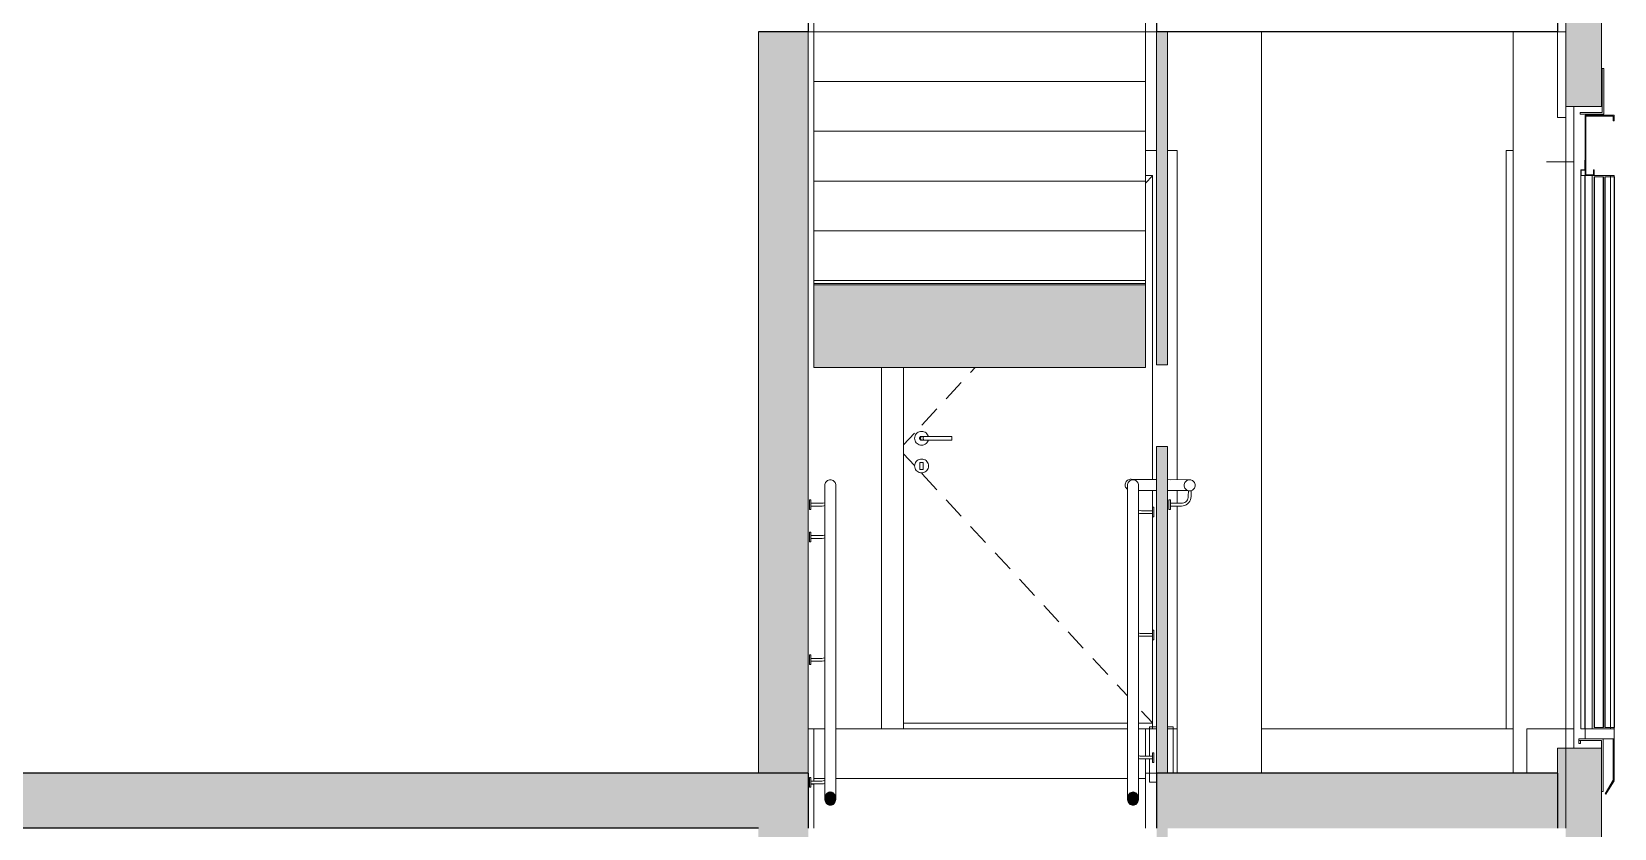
# Model space of a CAD drawing. Header units: metres. Extents: x -35.8 to 4.8, y -7.2 to 21.5.
# Drawn here: x -11.58 to -5.86, y 8.43 to 11.31 of the extents above; entities that cross this region are included whole.
import ezdxf

# ---------------------------------------------------------------- set-up
doc = ezdxf.new("R2010")
doc.units = ezdxf.units.M
doc.header["$MEASUREMENT"] = 0
doc.linetypes.add('STRICHLINIE', pattern=[0.75, 0.5, -0.25])
for name, color, linetype in [('A_Schnitt A Lift RB_1_120 Wand Innen tragend', 7, 'Continuous'), ('A_Schnitt A Lift RB_1_210 Decke', 7, 'Continuous'), ('A_Schnitt A Lift RB_1_270 Deckendurchbruchsymbol', 7, 'Continuous'), ('A_Schnitt A Lift RB_1_410 Treppe', 7, 'Continuous'), ('A_Schnitt A Lift RB_1_430 Aufzug', 7, 'Continuous'), ('A_Schnitt A Lift RB_1_450 Absturzsicherung', 7, 'Continuous')]:
    doc.layers.add(name, color=color, linetype=linetype)

msp = doc.modelspace()

# ---------------------------------------------------------------- hatches: boundary and pattern name
at = {"layer": 'A_Schnitt A Lift RB_1_120 Wand Innen tragend', "linetype": 'Continuous', "lineweight": 0, "true_color": 0x000000}
for points in [[(-8.775, 11.31), (-8.955, 11.31), (-8.955, 8.63), (-8.775, 8.63)], [(-8.775, 8.43), (-8.955, 8.43), (-8.955, 5.75), (-8.775, 5.75)]]:
    msp.add_hatch(color=18, dxfattribs=at).paths.add_polyline_path(points)
at = {"layer": 'A_Schnitt A Lift RB_1_210 Decke', "linetype": 'Continuous', "lineweight": 0, "true_color": 0x000000}
for points in [[(-11.7, 8.43), (-8.775, 8.43), (-8.775, 8.63), (-11.7, 8.63)], [(-7.515, 8.43), (-6.065, 8.43), (-6.065, 8.63), (-7.515, 8.63)]]:
    msp.add_hatch(color=18, dxfattribs=at).paths.add_polyline_path(points)
at = {"layer": 'A_Schnitt A Lift RB_1_410 Treppe', "linetype": 'Continuous', "lineweight": 0, "true_color": 0x000000}
for points in [[(-8.755, 10.0961), (-7.555, 10.0961), (-7.555, 10.395), (-8.755, 10.395)], [(-8.7152, 8.5374), (-8.7151, 8.5358), (-8.7149, 8.5332), (-8.7145, 8.5316), (-8.714, 8.5292), (-8.7134, 8.5277), (-8.7125, 8.5254), (-8.7117, 8.524), (-8.7105, 8.522), (-8.7096, 8.5208), (-8.7081, 8.519), (-8.7069, 8.518), (-8.7052, 8.5166), (-8.704, 8.5159), (-8.702, 8.5148), (-8.7007, 8.5144), (-8.6987, 8.5137), (-8.6973, 8.5136), (-8.6952, 8.5134), (-8.6938, 8.5135), (-8.6917, 8.5137), (-8.6904, 8.5141), (-8.6884, 8.5148), (-8.6871, 8.5155), (-8.6852, 8.5166), (-8.6841, 8.5175), (-8.6824, 8.519), (-8.6814, 8.5201), (-8.6799, 8.5219), (-8.6791, 8.5233), (-8.6779, 8.5254), (-8.6773, 8.5269), (-8.6764, 8.5292), (-8.6761, 8.5308), (-8.6755, 8.5332), (-8.6754, 8.5349), (-8.6752, 8.5374), (-8.6753, 8.539), (-8.6755, 8.5416), (-8.6759, 8.5431), (-8.6764, 8.5456), (-8.677, 8.5471), (-8.6779, 8.5494), (-8.6787, 8.5508), (-8.6799, 8.5528), (-8.6808, 8.554), (-8.6823, 8.5558), (-8.6835, 8.5567), (-8.6852, 8.5582), (-8.6864, 8.5589), (-8.6884, 8.56), (-8.6897, 8.5604), (-8.6917, 8.5611), (-8.6931, 8.5612), (-8.6952, 8.5614), (-8.6966, 8.5613), (-8.6987, 8.5611), (-8.7, 8.5606), (-8.702, 8.56), (-8.7033, 8.5593), (-8.7052, 8.5582), (-8.7063, 8.5573), (-8.7081, 8.5558), (-8.709, 8.5547), (-8.7105, 8.5529), (-8.7113, 8.5515), (-8.7125, 8.5494), (-8.7131, 8.5479), (-8.714, 8.5456), (-8.7144, 8.544), (-8.7149, 8.5416), (-8.715, 8.5399)], [(-7.6197, 8.5416), (-7.62, 8.5374), (-7.6197, 8.5332), (-7.6188, 8.5292), (-7.6173, 8.5254), (-7.6153, 8.5219), (-7.6129, 8.519), (-7.61, 8.5166), (-7.6068, 8.5148), (-7.6035, 8.5137), (-7.6, 8.5134), (-7.5965, 8.5137), (-7.5932, 8.5148), (-7.59, 8.5166), (-7.5871, 8.519), (-7.5847, 8.5219), (-7.5827, 8.5254), (-7.5812, 8.5292), (-7.5803, 8.5332), (-7.58, 8.5374), (-7.5803, 8.5416), (-7.5812, 8.5456), (-7.5827, 8.5494), (-7.5847, 8.5528), (-7.5871, 8.5558), (-7.59, 8.5582), (-7.5932, 8.56), (-7.5965, 8.5611), (-7.6, 8.5614), (-7.6035, 8.5611), (-7.6068, 8.56), (-7.61, 8.5582), (-7.6129, 8.5558), (-7.6153, 8.5528), (-7.6173, 8.5494), (-7.6188, 8.5456)]]:
    msp.add_hatch(color=18, dxfattribs=at).paths.add_polyline_path(points)
at = {"layer": 'A_Schnitt A Lift RB_1_430 Aufzug', "linetype": 'Continuous', "lineweight": 0, "true_color": 0x000000}
for points in [[(-5.905, 11.6), (-6.035, 11.6), (-6.035, 11.04), (-5.905, 11.04)], [(-6.035, 8.72), (-6.065, 8.72), (-6.065, 8.43), (-6.035, 8.43)], [(-5.905, 8.72), (-6.035, 8.72), (-6.035, 8.16), (-5.905, 8.16)]]:
    msp.add_hatch(color=18, dxfattribs=at).paths.add_polyline_path(points)
at = {"layer": 'A_Schnitt A Lift RB_1_450 Absturzsicherung', "linetype": 'Continuous', "lineweight": 0, "true_color": 0x000000}
for points in [[(-7.515, 10.1053), (-7.475, 10.1053), (-7.475, 11.31), (-7.515, 11.31)], [(-7.515, 9.81), (-7.515, 8.63), (-7.475, 8.63), (-7.475, 9.81)], [(-7.515, 7.2266), (-7.475, 7.2266), (-7.475, 8.43), (-7.515, 8.43)]]:
    msp.add_hatch(color=18, dxfattribs=at).paths.add_polyline_path(points)

# ---------------------------------------------------------------- linework, layer by layer
at = {"layer": 'A_Schnitt A Lift RB_1_120 Wand Innen tragend', "color": 7, "linetype": 'Continuous', "lineweight": 18, "ltscale": 1000}
for p, q in [((-8.955, 11.31), (-8.955, 8.63)), ((-8.775, 11.31), (-8.775, 8.63)), ((-7.135, 8.63), (-7.135, 11.31)), ((-6.225, 8.63), (-6.225, 11.31))]:
    msp.add_line(p, q, dxfattribs=at)
at = {"layer": 'A_Schnitt A Lift RB_1_120 Wand Innen tragend', "color": 7, "linetype": 'Continuous', "lineweight": 13, "ltscale": 1000}
for p, q in [((-7.515, 10.88), (-7.555, 10.88)), ((-7.44, 10.88), (-7.475, 10.88)), ((-7.44, 9.6903), (-7.44, 10.88)), ((-6.25, 10.88), (-6.25, 8.79)), ((-6.25, 10.88), (-6.225, 10.88)), ((-7.555, 10.79), (-7.53, 10.79)), ((-7.53, 10.7888), (-7.555, 10.7618)), ((-7.53, 10.79), (-7.53, 9.6911)), ((-8.51, 10.0961), (-8.51, 8.79)), ((-8.43, 8.81), (-8.43, 10.0961)), ((-8.171, 10.0961), (-8.1874, 10.0784)), ((-8.2214, 10.0417), (-8.2757, 9.983)), ((-8.3097, 9.9463), (-8.364, 9.8875)), ((-8.3907, 9.8587), (-8.43, 9.8162)), ((-8.3885, 9.8486), (-8.3896, 9.8443)), ((-8.3867, 9.8525), (-8.3885, 9.8486)), ((-8.3842, 9.8561), (-8.3867, 9.8525)), ((-8.3811, 9.8592), (-8.3842, 9.8561)), ((-8.3775, 9.8617), (-8.3811, 9.8592)), ((-8.3736, 9.8635), (-8.3775, 9.8617)), ((-8.3693, 9.8646), (-8.3736, 9.8635)), ((-8.365, 9.865), (-8.3693, 9.8646)), ((-8.365, 9.847), (-8.3662, 9.8469)), ((-8.3607, 9.8646), (-8.365, 9.865)), ((-8.365, 9.847), (-8.3625, 9.847)), ((-8.3625, 9.847), (-8.3555, 9.847)), ((-8.3564, 9.8635), (-8.3607, 9.8646)), ((-8.3525, 9.8617), (-8.3564, 9.8635)), ((-8.3555, 9.847), (-8.346, 9.847)), ((-8.3489, 9.8592), (-8.3525, 9.8617)), ((-8.3458, 9.8561), (-8.3489, 9.8592)), ((-8.346, 9.847), (-8.255, 9.847)), ((-8.3433, 9.8525), (-8.3458, 9.8561)), ((-8.3415, 9.8486), (-8.3433, 9.8525)), ((-8.3411, 9.847), (-8.3415, 9.8486)), ((-8.255, 9.847), (-8.255, 9.8469)), ((-8.3896, 9.8443), (-8.39, 9.84)), ((-8.39, 9.84), (-8.3896, 9.8357)), ((-8.3896, 9.8357), (-8.3885, 9.8314)), ((-8.3885, 9.8314), (-8.3867, 9.8275)), ((-8.3867, 9.8275), (-8.3842, 9.8239)), ((-8.3842, 9.8239), (-8.3811, 9.8208)), ((-8.3811, 9.8208), (-8.3775, 9.8183)), ((-8.3775, 9.8183), (-8.3736, 9.8165)), ((-8.3736, 9.8165), (-8.3693, 9.8154)), ((-8.3719, 9.8412), (-8.372, 9.84)), ((-8.372, 9.84), (-8.3719, 9.8388)), ((-8.3716, 9.8424), (-8.3719, 9.8412)), ((-8.3719, 9.8388), (-8.3716, 9.8376)), ((-8.3711, 9.8435), (-8.3716, 9.8424)), ((-8.3716, 9.8376), (-8.3711, 9.8365)), ((-8.3704, 9.8445), (-8.3711, 9.8435)), ((-8.3711, 9.8365), (-8.3704, 9.8355)), ((-8.3695, 9.8454), (-8.3704, 9.8445)), ((-8.3704, 9.8355), (-8.3695, 9.8346)), ((-8.3685, 9.8461), (-8.3695, 9.8454)), ((-8.3695, 9.8346), (-8.3685, 9.8339)), ((-8.3693, 9.8154), (-8.365, 9.815)), ((-8.3686, 9.8412), (-8.3687, 9.84)), ((-8.3687, 9.84), (-8.3686, 9.8388)), ((-8.3684, 9.8424), (-8.3686, 9.8412)), ((-8.3686, 9.8388), (-8.3684, 9.8376)), ((-8.3674, 9.8466), (-8.3685, 9.8461)), ((-8.3685, 9.8339), (-8.3674, 9.8334)), ((-8.3679, 9.8435), (-8.3684, 9.8424)), ((-8.3684, 9.8376), (-8.3679, 9.8365)), ((-8.3673, 9.8445), (-8.3679, 9.8435)), ((-8.3679, 9.8365), (-8.3673, 9.8355)), ((-8.3662, 9.8469), (-8.3674, 9.8466)), ((-8.3674, 9.8334), (-8.3662, 9.8331)), ((-8.3665, 9.8454), (-8.3673, 9.8445)), ((-8.3673, 9.8355), (-8.3665, 9.8346)), ((-8.3656, 9.8461), (-8.3665, 9.8454)), ((-8.3665, 9.8346), (-8.3656, 9.8339)), ((-8.3662, 9.8331), (-8.365, 9.833)), ((-8.365, 9.833), (-8.3625, 9.833)), ((-8.365, 9.815), (-8.3607, 9.8154)), ((-8.3625, 9.833), (-8.3555, 9.833)), ((-8.3607, 9.8154), (-8.3564, 9.8165)), ((-8.3589, 9.8424), (-8.3591, 9.8412)), ((-8.3591, 9.8412), (-8.3591, 9.84)), ((-8.3591, 9.84), (-8.3591, 9.8388)), ((-8.3591, 9.8388), (-8.3589, 9.8376)), ((-8.3586, 9.8435), (-8.3589, 9.8424)), ((-8.3589, 9.8376), (-8.3586, 9.8365)), ((-8.3583, 9.8445), (-8.3586, 9.8435)), ((-8.3586, 9.8365), (-8.3583, 9.8355)), ((-8.3578, 9.8454), (-8.3583, 9.8445)), ((-8.3583, 9.8355), (-8.3578, 9.8346)), ((-8.3573, 9.8461), (-8.3578, 9.8454)), ((-8.3578, 9.8346), (-8.3573, 9.8339)), ((-8.3564, 9.8165), (-8.3525, 9.8183)), ((-8.3555, 9.833), (-8.346, 9.833)), ((-8.3525, 9.8183), (-8.3489, 9.8208)), ((-8.3489, 9.8208), (-8.3458, 9.8239)), ((-8.346, 9.833), (-8.255, 9.833)), ((-8.3458, 9.8239), (-8.3433, 9.8275)), ((-8.3433, 9.8275), (-8.3415, 9.8314)), ((-8.3415, 9.8314), (-8.3411, 9.833)), ((-8.255, 9.8469), (-8.255, 9.8466)), ((-8.255, 9.8466), (-8.255, 9.8461)), ((-8.255, 9.8461), (-8.255, 9.8454)), ((-8.255, 9.8454), (-8.255, 9.8445)), ((-8.255, 9.8445), (-8.255, 9.8435)), ((-8.255, 9.8435), (-8.255, 9.8424)), ((-8.255, 9.8424), (-8.255, 9.8412)), ((-8.255, 9.8412), (-8.255, 9.84)), ((-8.255, 9.84), (-8.255, 9.8388)), ((-8.255, 9.8388), (-8.255, 9.8376)), ((-8.255, 9.8376), (-8.255, 9.8365)), ((-8.255, 9.8365), (-8.255, 9.8355)), ((-8.255, 9.8355), (-8.255, 9.8346)), ((-8.255, 9.8346), (-8.255, 9.8339)), ((-8.255, 9.8339), (-8.255, 9.8334)), ((-8.255, 9.8334), (-8.255, 9.8331)), ((-8.255, 9.8331), (-8.255, 9.833)), ((-8.3907, 9.7413), (-8.43, 9.7838)), ((-8.3896, 9.7443), (-8.39, 9.74)), ((-8.39, 9.74), (-8.3896, 9.7357)), ((-8.3885, 9.7486), (-8.3896, 9.7443)), ((-8.3896, 9.7357), (-8.3885, 9.7314)), ((-8.3867, 9.7525), (-8.3885, 9.7486)), ((-8.3842, 9.7561), (-8.3867, 9.7525)), ((-8.3811, 9.7592), (-8.3842, 9.7561)), ((-8.3775, 9.7617), (-8.3811, 9.7592)), ((-8.3736, 9.7635), (-8.3775, 9.7617)), ((-8.3693, 9.7646), (-8.3736, 9.7635)), ((-8.371, 9.727), (-8.371, 9.753)), ((-8.371, 9.753), (-8.359, 9.753)), ((-8.365, 9.765), (-8.3693, 9.7646)), ((-8.3607, 9.7646), (-8.365, 9.765)), ((-8.3564, 9.7635), (-8.3607, 9.7646)), ((-8.359, 9.753), (-8.359, 9.727)), ((-8.3525, 9.7617), (-8.3564, 9.7635)), ((-8.3489, 9.7592), (-8.3525, 9.7617)), ((-8.3458, 9.7561), (-8.3489, 9.7592)), ((-8.3433, 9.7525), (-8.3458, 9.7561)), ((-8.3415, 9.7486), (-8.3433, 9.7525)), ((-8.3404, 9.7443), (-8.3415, 9.7486)), ((-8.3415, 9.7314), (-8.3404, 9.7357)), ((-8.34, 9.74), (-8.3404, 9.7443)), ((-8.3404, 9.7357), (-8.34, 9.74)), ((-8.3885, 9.7314), (-8.3867, 9.7275)), ((-8.3867, 9.7275), (-8.3842, 9.7239)), ((-8.3842, 9.7239), (-8.3811, 9.7208)), ((-8.3811, 9.7208), (-8.3775, 9.7183)), ((-8.3775, 9.7183), (-8.3736, 9.7165)), ((-8.3736, 9.7165), (-8.3693, 9.7154)), ((-8.359, 9.727), (-8.371, 9.727)), ((-8.3693, 9.7154), (-8.365, 9.715)), ((-8.365, 9.715), (-8.3607, 9.7154)), ((-8.3097, 9.6537), (-8.364, 9.7125)), ((-8.3607, 9.7154), (-8.3564, 9.7165)), ((-8.3564, 9.7165), (-8.3525, 9.7183)), ((-8.3525, 9.7183), (-8.3489, 9.7208)), ((-8.3489, 9.7208), (-8.3458, 9.7239)), ((-8.3458, 9.7239), (-8.3433, 9.7275)), ((-8.3433, 9.7275), (-8.3415, 9.7314)), ((-7.53, 9.6514), (-7.53, 9.5907)), ((-7.44, 9.605), (-7.44, 9.6505)), ((-8.2214, 9.5583), (-8.2757, 9.617)), ((-7.44, 8.79), (-7.44, 9.595)), ((-8.1331, 9.4629), (-8.1874, 9.5216)), ((-7.53, 9.5557), (-7.53, 9.1469)), ((-8.0448, 9.3675), (-8.0991, 9.4262)), ((-7.9565, 9.2721), (-8.0108, 9.3308)), ((-7.8682, 9.1767), (-7.9225, 9.2354)), ((-7.7799, 9.0812), (-7.8342, 9.14)), ((-7.53, 9.1119), (-7.53, 8.81)), ((-7.6916, 8.9858), (-7.7459, 9.0445)), ((-7.62, 8.9085), (-7.6576, 8.9491)), ((-7.53, 8.8112), (-7.5693, 8.8537)), ((-8.43, 8.81), (-7.62, 8.81)), ((-8.43, 8.79), (-8.43, 8.81)), ((-7.58, 8.81), (-7.53, 8.81)), ((-7.53, 8.79), (-7.555, 8.79)), ((-7.53, 8.81), (-7.53, 8.79)), ((-7.53, 8.79), (-7.515, 8.79)), ((-7.475, 8.79), (-7.44, 8.79)), ((-7.44, 8.79), (-7.44, 8.63)), ((-6.25, 8.79), (-6.225, 8.79))]:
    msp.add_line(p, q, dxfattribs=at)
at = {"layer": 'A_Schnitt A Lift RB_1_210 Decke', "color": 7, "linetype": 'Continuous', "lineweight": 25, "ltscale": 1000}
for p, q in [((-8.775, 11.51), (-8.775, 11.31)), ((-7.515, 11.51), (-7.515, 11.31)), ((-6.065, 11.51), (-6.065, 11.31)), ((-8.775, 11.31), (-8.955, 11.31)), ((-7.475, 11.31), (-7.515, 11.31)), ((-6.065, 11.31), (-7.475, 11.31)), ((-8.775, 8.63), (-8.955, 8.63)), ((-8.775, 8.63), (-8.775, 8.43)), ((-7.515, 8.63), (-7.515, 8.43)), ((-7.475, 8.63), (-7.515, 8.63)), ((-6.065, 8.63), (-7.475, 8.63)), ((-6.065, 8.63), (-6.065, 8.43))]:
    msp.add_line(p, q, dxfattribs=at)
at = {"layer": 'A_Schnitt A Lift RB_1_210 Decke', "color": 255, "linetype": 'Continuous', "lineweight": 13, "ltscale": 1000}
for p, q in [((-8.775, 11.31), (-8.755, 11.31)), ((-7.555, 11.31), (-7.515, 11.31))]:
    msp.add_line(p, q, dxfattribs=at)
at = {"layer": 'A_Schnitt A Lift RB_1_210 Decke', "color": 7, "linetype": 'Continuous', "lineweight": 13, "ltscale": 1000}
msp.add_line((-7.555, 8.63), (-7.515, 8.63), dxfattribs=at)
at = {"layer": 'A_Schnitt A Lift RB_1_210 Decke', "color": 7, "linetype": 'Continuous', "lineweight": 25, "ltscale": 1000, "flags": 128}
for points in [[(-8.955, 8.63), (-11.7, 8.63), (-15.66, 8.63)], [(-8.955, 8.43), (-11.7, 8.43), (-15.66, 8.43)]]:
    msp.add_lwpolyline(points, dxfattribs=at)
at = {"layer": 'A_Schnitt A Lift RB_1_270 Deckendurchbruchsymbol', "color": 7, "linetype": 'Continuous', "lineweight": 13, "ltscale": 1000}
for p, q in [((-6.065, 11), (-6.065, 11.31)), ((-6.035, 11), (-6.065, 11)), ((-7.135, 8.79), (-6.25, 8.79)), ((-6.175, 8.79), (-6.035, 8.79)), ((-6.175, 8.63), (-6.175, 8.79))]:
    msp.add_line(p, q, dxfattribs=at)
at = {"layer": 'A_Schnitt A Lift RB_1_410 Treppe', "color": 7, "linetype": 'Continuous', "lineweight": 18, "ltscale": 1000}
for p, q in [((-8.755, 11.31), (-8.755, 11.4707)), ((-7.555, 11.31), (-7.555, 11.48)), ((-8.755, 11.31), (-7.555, 11.31)), ((-8.755, 11.3), (-8.755, 11.31)), ((-8.755, 11.13), (-8.755, 11.3)), ((-7.555, 11.3), (-7.555, 11.31)), ((-7.555, 11.13), (-7.555, 11.3)), ((-8.755, 11.13), (-7.555, 11.13)), ((-8.755, 11.12), (-8.755, 11.13)), ((-8.755, 10.95), (-8.755, 11.12)), ((-7.555, 11.12), (-7.555, 11.13)), ((-7.555, 10.95), (-7.555, 11.12)), ((-8.755, 10.95), (-7.555, 10.95)), ((-8.755, 10.94), (-8.755, 10.95)), ((-8.755, 10.77), (-8.755, 10.94)), ((-7.555, 10.94), (-7.555, 10.95)), ((-7.555, 10.77), (-7.555, 10.94)), ((-8.755, 10.77), (-7.555, 10.77)), ((-8.755, 10.76), (-8.755, 10.77)), ((-7.555, 10.76), (-7.555, 10.77)), ((-8.755, 10.59), (-8.755, 10.76)), ((-7.555, 10.59), (-7.555, 10.76)), ((-8.755, 10.59), (-7.555, 10.59)), ((-8.755, 10.58), (-8.755, 10.59)), ((-8.755, 10.41), (-8.755, 10.58)), ((-7.555, 10.58), (-7.555, 10.59)), ((-7.555, 10.41), (-7.555, 10.58)), ((-8.755, 10.41), (-8.755, 10.4)), ((-7.555, 10.41), (-8.755, 10.41)), ((-7.555, 10.4), (-8.755, 10.4)), ((-8.755, 10.395), (-8.755, 10.4)), ((-8.755, 10.395), (-8.755, 10.0961)), ((-7.555, 10.395), (-8.755, 10.395)), ((-7.555, 10.41), (-7.555, 10.4)), ((-7.555, 10.4), (-7.555, 10.395)), ((-7.555, 10.395), (-7.555, 10.0961)), ((-7.555, 10.0961), (-8.755, 10.0961)), ((-8.755, 8.61), (-8.755, 8.79)), ((-8.7152, 8.79), (-8.755, 8.79)), ((-7.62, 8.79), (-8.6752, 8.79)), ((-7.555, 8.79), (-7.58, 8.79)), ((-7.555, 8.6907), (-7.555, 8.79)), ((-7.555, 8.61), (-7.555, 8.6807)), ((-8.755, 8.61), (-8.7152, 8.61)), ((-8.755, 8.6007), (-8.755, 8.61)), ((-8.755, 8.43), (-8.755, 8.5907)), ((-8.6752, 8.61), (-7.62, 8.61)), ((-7.58, 8.61), (-7.555, 8.61)), ((-7.555, 8.6), (-7.555, 8.61)), ((-7.555, 8.43), (-7.555, 8.6))]:
    msp.add_line(p, q, dxfattribs=at)
at = {"layer": 'A_Schnitt A Lift RB_1_410 Treppe', "color": 7, "linetype": 'Continuous', "lineweight": 13, "ltscale": 1000}
for p, q in [((-8.7138, 9.6768), (-8.7147, 9.6735)), ((-8.7123, 9.68), (-8.7138, 9.6768)), ((-8.7103, 9.6829), (-8.7123, 9.68)), ((-8.7079, 9.6853), (-8.7103, 9.6829)), ((-8.705, 9.6873), (-8.7079, 9.6853)), ((-8.7018, 9.6888), (-8.705, 9.6873)), ((-8.6985, 9.6897), (-8.7018, 9.6888)), ((-8.695, 9.69), (-8.6985, 9.6897)), ((-8.6915, 9.6897), (-8.695, 9.69)), ((-8.6882, 9.6888), (-8.6915, 9.6897)), ((-8.685, 9.6873), (-8.6882, 9.6888)), ((-8.6821, 9.6853), (-8.685, 9.6873)), ((-8.6797, 9.6829), (-8.6821, 9.6853)), ((-8.6777, 9.68), (-8.6797, 9.6829)), ((-8.6762, 9.6768), (-8.6777, 9.68)), ((-8.6753, 9.6735), (-8.6762, 9.6768)), ((-7.6284, 9.6737), (-7.6278, 9.6772)), ((-7.6278, 9.6772), (-7.6266, 9.6804)), ((-7.6266, 9.6804), (-7.6249, 9.6834)), ((-7.6249, 9.6834), (-7.6226, 9.6861)), ((-7.6226, 9.6861), (-7.6199, 9.6883)), ((-7.6199, 9.6883), (-7.6169, 9.6901)), ((-7.6197, 9.6735), (-7.6188, 9.6768)), ((-7.6188, 9.6768), (-7.6173, 9.68)), ((-7.6173, 9.68), (-7.6153, 9.6829)), ((-7.6169, 9.6901), (-7.6136, 9.6912)), ((-7.6153, 9.6829), (-7.6129, 9.6853)), ((-7.6136, 9.6912), (-7.6102, 9.6918)), ((-7.6129, 9.6853), (-7.61, 9.6873)), ((-7.6102, 9.6918), (-7.6067, 9.6918)), ((-7.61, 9.6873), (-7.6068, 9.6888)), ((-7.6068, 9.6888), (-7.6035, 9.6897)), ((-7.6067, 9.6918), (-7.515, 9.6909)), ((-7.6035, 9.6897), (-7.6, 9.69)), ((-7.6033, 9.6912), (-7.6, 9.69)), ((-7.6033, 9.6912), (-7.515, 9.6907)), ((-7.6, 9.69), (-7.5965, 9.6897)), ((-7.5965, 9.6897), (-7.5932, 9.6888)), ((-7.5932, 9.6888), (-7.59, 9.6873)), ((-7.59, 9.6873), (-7.5871, 9.6853)), ((-7.5871, 9.6853), (-7.5847, 9.6829)), ((-7.5847, 9.6829), (-7.5827, 9.68)), ((-7.5827, 9.68), (-7.5812, 9.6768)), ((-7.5812, 9.6768), (-7.5803, 9.6735)), ((-7.475, 9.6905), (-7.4662, 9.6904)), ((-7.475, 9.6905), (-7.395, 9.69)), ((-7.4138, 9.6768), (-7.4147, 9.6735)), ((-7.4123, 9.68), (-7.4138, 9.6768)), ((-7.4103, 9.6829), (-7.4123, 9.68)), ((-7.4079, 9.6853), (-7.4103, 9.6829)), ((-7.405, 9.6873), (-7.4079, 9.6853)), ((-7.4018, 9.6888), (-7.405, 9.6873)), ((-7.3985, 9.6897), (-7.4018, 9.6888)), ((-7.395, 9.69), (-7.3985, 9.6897)), ((-7.3915, 9.6897), (-7.395, 9.69)), ((-7.3882, 9.6888), (-7.3915, 9.6897)), ((-7.385, 9.6873), (-7.3882, 9.6888)), ((-7.3821, 9.6853), (-7.385, 9.6873)), ((-7.3797, 9.6829), (-7.3821, 9.6853)), ((-7.3777, 9.68), (-7.3797, 9.6829)), ((-7.3762, 9.6768), (-7.3777, 9.68)), ((-7.3753, 9.6735), (-7.3762, 9.6768)), ((-8.715, 9.67), (-8.7152, 8.5374)), ((-8.7147, 9.6735), (-8.715, 9.67)), ((-8.675, 9.67), (-8.6753, 9.6735)), ((-8.675, 9.67), (-8.6752, 8.5374)), ((-7.6285, 9.6702), (-7.6284, 9.6737)), ((-7.6279, 9.6668), (-7.6285, 9.6702)), ((-7.6267, 9.6635), (-7.6279, 9.6668)), ((-7.625, 9.6605), (-7.6267, 9.6635)), ((-7.6227, 9.6578), (-7.625, 9.6605)), ((-7.62, 9.6579), (-7.625, 9.6605)), ((-7.6201, 9.6556), (-7.6227, 9.6578)), ((-7.62, 9.6567), (-7.6227, 9.6578)), ((-7.62, 9.67), (-7.6197, 9.6735)), ((-7.62, 8.5374), (-7.62, 9.67)), ((-7.5803, 9.6735), (-7.58, 9.67)), ((-7.58, 8.5374), (-7.58, 9.67)), ((-7.58, 9.6519), (-7.515, 9.6516)), ((-7.58, 9.6518), (-7.515, 9.6512)), ((-7.475, 9.6515), (-7.4019, 9.6512)), ((-7.475, 9.6509), (-7.3986, 9.6503)), ((-7.4691, 9.6509), (-7.395, 9.65)), ((-7.4147, 9.6735), (-7.415, 9.67)), ((-7.415, 9.67), (-7.4147, 9.6665)), ((-7.4147, 9.6665), (-7.4138, 9.6632)), ((-7.4138, 9.6632), (-7.4123, 9.66)), ((-7.4123, 9.66), (-7.4103, 9.6571)), ((-7.4103, 9.6571), (-7.4079, 9.6547)), ((-7.4079, 9.6547), (-7.405, 9.6527)), ((-7.405, 9.6527), (-7.4018, 9.6512)), ((-7.4015, 9.6215), (-7.4034, 9.6175)), ((-7.4018, 9.6512), (-7.3985, 9.6503)), ((-7.4004, 9.6257), (-7.4015, 9.6215)), ((-7.4, 9.6302), (-7.4004, 9.6257)), ((-7.3999, 9.65), (-7.4, 9.6302)), ((-7.3997, 9.65), (-7.3999, 9.65)), ((-7.3993, 9.65), (-7.3997, 9.65)), ((-7.3988, 9.65), (-7.3993, 9.65)), ((-7.3982, 9.65), (-7.3988, 9.65)), ((-7.3985, 9.6503), (-7.395, 9.65)), ((-7.3975, 9.65), (-7.3982, 9.65)), ((-7.3967, 9.65), (-7.3975, 9.65)), ((-7.3959, 9.65), (-7.3967, 9.65)), ((-7.395, 9.65), (-7.3959, 9.65)), ((-7.395, 9.65), (-7.3915, 9.6503)), ((-7.3941, 9.65), (-7.395, 9.65)), ((-7.3921, 9.618), (-7.3947, 9.6125)), ((-7.3933, 9.65), (-7.3941, 9.65)), ((-7.3925, 9.65), (-7.3933, 9.65)), ((-7.3918, 9.65), (-7.3925, 9.65)), ((-7.3905, 9.6239), (-7.3921, 9.618)), ((-7.3912, 9.65), (-7.3918, 9.65)), ((-7.3915, 9.6503), (-7.3882, 9.6512)), ((-7.3907, 9.65), (-7.3912, 9.65)), ((-7.3903, 9.65), (-7.3907, 9.65)), ((-7.39, 9.6298), (-7.3905, 9.6239)), ((-7.3901, 9.65), (-7.3903, 9.65)), ((-7.39, 9.65), (-7.39, 9.6298)), ((-7.3882, 9.6512), (-7.385, 9.6527)), ((-7.385, 9.6527), (-7.3821, 9.6547)), ((-7.3821, 9.6547), (-7.3797, 9.6571)), ((-7.3797, 9.6571), (-7.3777, 9.66)), ((-7.3777, 9.66), (-7.3762, 9.6632)), ((-7.3762, 9.6632), (-7.3753, 9.6665)), ((-7.375, 9.67), (-7.3753, 9.6735)), ((-7.3753, 9.6665), (-7.375, 9.67)), ((-8.77, 9.6172), (-8.77, 9.6175)), ((-8.765, 9.6175), (-8.77, 9.6175)), ((-8.77, 9.6164), (-8.77, 9.6172)), ((-8.77, 9.6152), (-8.77, 9.6164)), ((-8.77, 9.6134), (-8.77, 9.6152)), ((-8.77, 9.6112), (-8.77, 9.6134)), ((-8.77, 9.6088), (-8.77, 9.6112)), ((-8.77, 9.606), (-8.77, 9.6088)), ((-8.77, 9.603), (-8.77, 9.606)), ((-8.77, 9.6), (-8.77, 9.603)), ((-8.77, 9.597), (-8.77, 9.6)), ((-8.77, 9.594), (-8.77, 9.597)), ((-8.77, 9.5913), (-8.77, 9.594)), ((-8.77, 9.5888), (-8.77, 9.5913)), ((-8.77, 9.5866), (-8.77, 9.5888)), ((-8.77, 9.5848), (-8.77, 9.5866)), ((-8.77, 9.5836), (-8.77, 9.5848)), ((-8.77, 9.5828), (-8.77, 9.5836)), ((-8.77, 9.5825), (-8.77, 9.5828)), ((-8.765, 9.5825), (-8.77, 9.5825)), ((-8.765, 9.6172), (-8.765, 9.6175)), ((-8.765, 9.6164), (-8.765, 9.6172)), ((-8.765, 9.6152), (-8.765, 9.6164)), ((-8.765, 9.6134), (-8.765, 9.6152)), ((-8.765, 9.6112), (-8.765, 9.6134)), ((-8.765, 9.6088), (-8.765, 9.6112)), ((-8.765, 9.606), (-8.765, 9.6088)), ((-8.765, 9.603), (-8.765, 9.606)), ((-8.7252, 9.605), (-8.765, 9.605)), ((-8.765, 9.6), (-8.765, 9.603)), ((-8.765, 9.597), (-8.765, 9.6)), ((-8.765, 9.594), (-8.765, 9.597)), ((-8.7248, 9.595), (-8.765, 9.595)), ((-8.765, 9.5913), (-8.765, 9.594)), ((-8.765, 9.5888), (-8.765, 9.5913)), ((-8.765, 9.5866), (-8.765, 9.5888)), ((-8.765, 9.5848), (-8.765, 9.5866)), ((-8.765, 9.5836), (-8.765, 9.5848)), ((-8.765, 9.5828), (-8.765, 9.5836)), ((-8.765, 9.5825), (-8.765, 9.5828)), ((-8.7207, 9.6054), (-8.7252, 9.605)), ((-8.7189, 9.5955), (-8.7248, 9.595)), ((-8.7165, 9.6065), (-8.7207, 9.6054)), ((-8.715, 9.5966), (-8.7189, 9.5955)), ((-8.715, 9.6072), (-8.7165, 9.6065)), ((-7.58, 9.5804), (-7.5785, 9.5797)), ((-7.58, 9.5698), (-7.5761, 9.5687)), ((-7.5785, 9.5797), (-7.5743, 9.5786)), ((-7.5761, 9.5687), (-7.5702, 9.5682)), ((-7.5743, 9.5786), (-7.5698, 9.5782)), ((-7.5702, 9.5682), (-7.53, 9.5682)), ((-7.5698, 9.5782), (-7.53, 9.5782)), ((-7.53, 9.5907), (-7.53, 9.5904)), ((-7.53, 9.5907), (-7.525, 9.5907)), ((-7.53, 9.5904), (-7.53, 9.5897)), ((-7.53, 9.5897), (-7.53, 9.5884)), ((-7.53, 9.5884), (-7.53, 9.5866)), ((-7.53, 9.5866), (-7.53, 9.5845)), ((-7.53, 9.5845), (-7.53, 9.582)), ((-7.53, 9.582), (-7.53, 9.5792)), ((-7.53, 9.5792), (-7.53, 9.5762)), ((-7.53, 9.5762), (-7.53, 9.5732)), ((-7.53, 9.5732), (-7.53, 9.5702)), ((-7.53, 9.5702), (-7.53, 9.5672)), ((-7.53, 9.5672), (-7.53, 9.5645)), ((-7.53, 9.5645), (-7.53, 9.562)), ((-7.53, 9.562), (-7.53, 9.5598)), ((-7.525, 9.5907), (-7.525, 9.5904)), ((-7.525, 9.5904), (-7.525, 9.5897)), ((-7.525, 9.5897), (-7.525, 9.5884)), ((-7.525, 9.5884), (-7.525, 9.5866)), ((-7.525, 9.5866), (-7.525, 9.5845)), ((-7.525, 9.5845), (-7.525, 9.582)), ((-7.525, 9.582), (-7.525, 9.5792)), ((-7.525, 9.5792), (-7.525, 9.5762)), ((-7.525, 9.5762), (-7.525, 9.5732)), ((-7.525, 9.5732), (-7.525, 9.5702)), ((-7.525, 9.5702), (-7.525, 9.5672)), ((-7.525, 9.5672), (-7.525, 9.5645)), ((-7.525, 9.5645), (-7.525, 9.562)), ((-7.525, 9.562), (-7.525, 9.5598)), ((-7.47, 9.6172), (-7.47, 9.6175)), ((-7.465, 9.6175), (-7.47, 9.6175)), ((-7.47, 9.6164), (-7.47, 9.6172)), ((-7.47, 9.6152), (-7.47, 9.6164)), ((-7.47, 9.6134), (-7.47, 9.6152)), ((-7.47, 9.6112), (-7.47, 9.6134)), ((-7.47, 9.6088), (-7.47, 9.6112)), ((-7.47, 9.606), (-7.47, 9.6088)), ((-7.47, 9.603), (-7.47, 9.606)), ((-7.47, 9.6), (-7.47, 9.603)), ((-7.47, 9.597), (-7.47, 9.6)), ((-7.47, 9.594), (-7.47, 9.597)), ((-7.47, 9.5913), (-7.47, 9.594)), ((-7.47, 9.5888), (-7.47, 9.5913)), ((-7.47, 9.5866), (-7.47, 9.5888)), ((-7.47, 9.5848), (-7.47, 9.5866)), ((-7.47, 9.5836), (-7.47, 9.5848)), ((-7.47, 9.5828), (-7.47, 9.5836)), ((-7.47, 9.5825), (-7.47, 9.5828)), ((-7.465, 9.5825), (-7.47, 9.5825)), ((-7.465, 9.6172), (-7.465, 9.6175)), ((-7.465, 9.6164), (-7.465, 9.6172)), ((-7.465, 9.6152), (-7.465, 9.6164)), ((-7.465, 9.6134), (-7.465, 9.6152)), ((-7.465, 9.6112), (-7.465, 9.6134)), ((-7.465, 9.6088), (-7.465, 9.6112)), ((-7.465, 9.606), (-7.465, 9.6088)), ((-7.465, 9.603), (-7.465, 9.606)), ((-7.4252, 9.605), (-7.465, 9.605)), ((-7.465, 9.6), (-7.465, 9.603)), ((-7.465, 9.597), (-7.465, 9.6)), ((-7.465, 9.594), (-7.465, 9.597)), ((-7.4248, 9.595), (-7.465, 9.595)), ((-7.465, 9.5913), (-7.465, 9.594)), ((-7.465, 9.5888), (-7.465, 9.5913)), ((-7.465, 9.5866), (-7.465, 9.5888)), ((-7.465, 9.5848), (-7.465, 9.5866)), ((-7.465, 9.5836), (-7.465, 9.5848)), ((-7.465, 9.5828), (-7.465, 9.5836)), ((-7.465, 9.5825), (-7.465, 9.5828)), ((-7.4207, 9.6054), (-7.4252, 9.605)), ((-7.4189, 9.5955), (-7.4248, 9.595)), ((-7.4165, 9.6065), (-7.4207, 9.6054)), ((-7.413, 9.5971), (-7.4189, 9.5955)), ((-7.4125, 9.6084), (-7.4165, 9.6065)), ((-7.4075, 9.5997), (-7.413, 9.5971)), ((-7.4089, 9.6109), (-7.4125, 9.6084)), ((-7.4059, 9.6139), (-7.4089, 9.6109)), ((-7.4025, 9.6032), (-7.4075, 9.5997)), ((-7.4034, 9.6175), (-7.4059, 9.6139)), ((-7.3982, 9.6075), (-7.4025, 9.6032)), ((-7.3947, 9.6125), (-7.3982, 9.6075)), ((-7.53, 9.5598), (-7.53, 9.5581)), ((-7.53, 9.5581), (-7.53, 9.5568)), ((-7.53, 9.5568), (-7.53, 9.556)), ((-7.53, 9.556), (-7.53, 9.5557)), ((-7.53, 9.5557), (-7.525, 9.5557)), ((-7.525, 9.5598), (-7.525, 9.5581)), ((-7.525, 9.5581), (-7.525, 9.5568)), ((-7.525, 9.5568), (-7.525, 9.556)), ((-7.525, 9.556), (-7.525, 9.5557)), ((-8.77, 9.5005), (-8.77, 9.5008)), ((-8.765, 9.5008), (-8.77, 9.5008)), ((-8.77, 9.4997), (-8.77, 9.5005)), ((-8.77, 9.4984), (-8.77, 9.4997)), ((-8.77, 9.4967), (-8.77, 9.4984)), ((-8.77, 9.4945), (-8.77, 9.4967)), ((-8.77, 9.492), (-8.77, 9.4945)), ((-8.77, 9.4893), (-8.77, 9.492)), ((-8.77, 9.4863), (-8.77, 9.4893)), ((-8.77, 9.4833), (-8.77, 9.4863)), ((-8.77, 9.4802), (-8.77, 9.4833)), ((-8.77, 9.4773), (-8.77, 9.4802)), ((-8.77, 9.4745), (-8.77, 9.4773)), ((-8.77, 9.472), (-8.77, 9.4745)), ((-8.77, 9.4699), (-8.77, 9.472)), ((-8.77, 9.4681), (-8.77, 9.4699)), ((-8.77, 9.4668), (-8.77, 9.4681)), ((-8.77, 9.466), (-8.77, 9.4668)), ((-8.77, 9.4658), (-8.77, 9.466)), ((-8.765, 9.4658), (-8.77, 9.4658)), ((-8.765, 9.5005), (-8.765, 9.5008)), ((-8.765, 9.4997), (-8.765, 9.5005)), ((-8.765, 9.4984), (-8.765, 9.4997)), ((-8.765, 9.4967), (-8.765, 9.4984)), ((-8.765, 9.4945), (-8.765, 9.4967)), ((-8.765, 9.492), (-8.765, 9.4945)), ((-8.765, 9.4893), (-8.765, 9.492)), ((-8.765, 9.4863), (-8.765, 9.4893)), ((-8.7252, 9.4883), (-8.765, 9.4883)), ((-8.765, 9.4833), (-8.765, 9.4863)), ((-8.765, 9.4802), (-8.765, 9.4833)), ((-8.765, 9.4773), (-8.765, 9.4802)), ((-8.7248, 9.4783), (-8.765, 9.4783)), ((-8.765, 9.4745), (-8.765, 9.4773)), ((-8.765, 9.472), (-8.765, 9.4745)), ((-8.765, 9.4699), (-8.765, 9.472)), ((-8.765, 9.4681), (-8.765, 9.4699)), ((-8.765, 9.4668), (-8.765, 9.4681)), ((-8.765, 9.466), (-8.765, 9.4668)), ((-8.765, 9.4658), (-8.765, 9.466)), ((-8.7207, 9.4887), (-8.7252, 9.4883)), ((-8.7189, 9.4788), (-8.7248, 9.4783)), ((-8.7165, 9.4898), (-8.7207, 9.4887)), ((-8.715, 9.4798), (-8.7189, 9.4788)), ((-8.715, 9.4905), (-8.7165, 9.4898)), ((-7.58, 9.1367), (-7.5785, 9.136)), ((-7.58, 9.126), (-7.5761, 9.125)), ((-7.5785, 9.136), (-7.5743, 9.1348)), ((-7.5761, 9.125), (-7.5702, 9.1244)), ((-7.5743, 9.1348), (-7.5698, 9.1344)), ((-7.5702, 9.1244), (-7.53, 9.1244)), ((-7.5698, 9.1344), (-7.53, 9.1344)), ((-7.53, 9.1469), (-7.53, 9.1467)), ((-7.53, 9.1469), (-7.525, 9.1469)), ((-7.53, 9.1467), (-7.53, 9.1459)), ((-7.53, 9.1459), (-7.53, 9.1446)), ((-7.53, 9.1446), (-7.53, 9.1429)), ((-7.53, 9.1429), (-7.53, 9.1407)), ((-7.53, 9.1407), (-7.53, 9.1382)), ((-7.53, 9.1382), (-7.53, 9.1354)), ((-7.53, 9.1354), (-7.53, 9.1325)), ((-7.53, 9.1325), (-7.53, 9.1294)), ((-7.53, 9.1294), (-7.53, 9.1264)), ((-7.53, 9.1264), (-7.53, 9.1235)), ((-7.53, 9.1235), (-7.53, 9.1207)), ((-7.53, 9.1207), (-7.53, 9.1182)), ((-7.53, 9.1182), (-7.53, 9.116)), ((-7.53, 9.116), (-7.53, 9.1143)), ((-7.53, 9.1143), (-7.53, 9.113)), ((-7.53, 9.113), (-7.53, 9.1122)), ((-7.53, 9.1122), (-7.53, 9.1119)), ((-7.53, 9.1119), (-7.525, 9.1119)), ((-7.525, 9.1469), (-7.525, 9.1467)), ((-7.525, 9.1467), (-7.525, 9.1459)), ((-7.525, 9.1459), (-7.525, 9.1446)), ((-7.525, 9.1446), (-7.525, 9.1429)), ((-7.525, 9.1429), (-7.525, 9.1407)), ((-7.525, 9.1407), (-7.525, 9.1382)), ((-7.525, 9.1382), (-7.525, 9.1354)), ((-7.525, 9.1354), (-7.525, 9.1325)), ((-7.525, 9.1325), (-7.525, 9.1294)), ((-7.525, 9.1294), (-7.525, 9.1264)), ((-7.525, 9.1264), (-7.525, 9.1235)), ((-7.525, 9.1235), (-7.525, 9.1207)), ((-7.525, 9.1207), (-7.525, 9.1182)), ((-7.525, 9.1182), (-7.525, 9.116)), ((-7.525, 9.116), (-7.525, 9.1143)), ((-7.525, 9.1143), (-7.525, 9.113)), ((-7.525, 9.113), (-7.525, 9.1122)), ((-7.525, 9.1122), (-7.525, 9.1119)), ((-8.7701, 9.0567), (-8.7701, 9.057)), ((-8.7651, 9.057), (-8.7701, 9.057)), ((-8.7701, 9.056), (-8.7701, 9.0567)), ((-8.7701, 9.0547), (-8.7701, 9.056)), ((-8.7701, 9.0529), (-8.7701, 9.0547)), ((-8.7701, 9.0508), (-8.7701, 9.0529)), ((-8.7701, 9.0483), (-8.7701, 9.0508)), ((-8.7701, 9.0455), (-8.7701, 9.0483)), ((-8.7701, 9.0425), (-8.7701, 9.0455)), ((-8.7651, 9.0567), (-8.7651, 9.057)), ((-8.7651, 9.056), (-8.7651, 9.0567)), ((-8.7651, 9.0547), (-8.7651, 9.056)), ((-8.7651, 9.0529), (-8.7651, 9.0547)), ((-8.7651, 9.0508), (-8.7651, 9.0529)), ((-8.7651, 9.0483), (-8.7651, 9.0508)), ((-8.7651, 9.0455), (-8.7651, 9.0483)), ((-8.7651, 9.0425), (-8.7651, 9.0455)), ((-8.7166, 9.046), (-8.7208, 9.0449)), ((-8.7151, 9.0467), (-8.7166, 9.046)), ((-8.7701, 9.0395), (-8.7701, 9.0425)), ((-8.7701, 9.0365), (-8.7701, 9.0395)), ((-8.7701, 9.0335), (-8.7701, 9.0365)), ((-8.7701, 9.0308), (-8.7701, 9.0335)), ((-8.7701, 9.0283), (-8.7701, 9.0308)), ((-8.7701, 9.0261), (-8.7701, 9.0283)), ((-8.7701, 9.0244), (-8.7701, 9.0261)), ((-8.7701, 9.0231), (-8.7701, 9.0244)), ((-8.7701, 9.0223), (-8.7701, 9.0231)), ((-8.7701, 9.022), (-8.7701, 9.0223)), ((-8.7651, 9.022), (-8.7701, 9.022)), ((-8.7253, 9.0445), (-8.7651, 9.0445)), ((-8.7651, 9.0395), (-8.7651, 9.0425)), ((-8.7651, 9.0365), (-8.7651, 9.0395)), ((-8.7651, 9.0335), (-8.7651, 9.0365)), ((-8.7249, 9.0345), (-8.7651, 9.0345)), ((-8.7651, 9.0308), (-8.7651, 9.0335)), ((-8.7651, 9.0283), (-8.7651, 9.0308)), ((-8.7651, 9.0261), (-8.7651, 9.0283)), ((-8.7651, 9.0244), (-8.7651, 9.0261)), ((-8.7651, 9.0231), (-8.7651, 9.0244)), ((-8.7651, 9.0223), (-8.7651, 9.0231)), ((-8.7651, 9.022), (-8.7651, 9.0223)), ((-8.7208, 9.0449), (-8.7253, 9.0445)), ((-8.719, 9.035), (-8.7249, 9.0345)), ((-8.7151, 9.0361), (-8.719, 9.035)), ((-7.53, 8.7032), (-7.53, 8.7029)), ((-7.53, 8.7032), (-7.525, 8.7032)), ((-7.53, 8.7029), (-7.53, 8.7021)), ((-7.53, 8.7021), (-7.53, 8.7008)), ((-7.525, 8.7032), (-7.525, 8.7029)), ((-7.525, 8.7029), (-7.525, 8.7021)), ((-7.525, 8.7021), (-7.525, 8.7008)), ((-7.58, 8.6929), (-7.5785, 8.6922)), ((-7.58, 8.6822), (-7.5761, 8.6812)), ((-7.5785, 8.6922), (-7.5743, 8.6911)), ((-7.5761, 8.6812), (-7.5702, 8.6807)), ((-7.5743, 8.6911), (-7.5698, 8.6907)), ((-7.5702, 8.6807), (-7.53, 8.6807)), ((-7.5698, 8.6907), (-7.53, 8.6907)), ((-7.53, 8.7008), (-7.53, 8.6991)), ((-7.53, 8.6991), (-7.53, 8.6969)), ((-7.53, 8.6969), (-7.53, 8.6944)), ((-7.53, 8.6944), (-7.53, 8.6917)), ((-7.53, 8.6917), (-7.53, 8.6887)), ((-7.53, 8.6887), (-7.53, 8.6857)), ((-7.53, 8.6857), (-7.53, 8.6826)), ((-7.53, 8.6826), (-7.53, 8.6797)), ((-7.53, 8.6797), (-7.53, 8.6769)), ((-7.53, 8.6769), (-7.53, 8.6744)), ((-7.53, 8.6744), (-7.53, 8.6723)), ((-7.53, 8.6723), (-7.53, 8.6705)), ((-7.53, 8.6705), (-7.53, 8.6692)), ((-7.53, 8.6692), (-7.53, 8.6685)), ((-7.53, 8.6685), (-7.53, 8.6682)), ((-7.53, 8.6682), (-7.525, 8.6682)), ((-7.525, 8.7008), (-7.525, 8.6991)), ((-7.525, 8.6991), (-7.525, 8.6969)), ((-7.525, 8.6969), (-7.525, 8.6944)), ((-7.525, 8.6944), (-7.525, 8.6917)), ((-7.525, 8.6917), (-7.525, 8.6887)), ((-7.525, 8.6887), (-7.525, 8.6857)), ((-7.525, 8.6857), (-7.525, 8.6826)), ((-7.525, 8.6826), (-7.525, 8.6797)), ((-7.525, 8.6797), (-7.525, 8.6769)), ((-7.525, 8.6769), (-7.525, 8.6744)), ((-7.525, 8.6744), (-7.525, 8.6723)), ((-7.525, 8.6723), (-7.525, 8.6705)), ((-7.525, 8.6705), (-7.525, 8.6692)), ((-7.525, 8.6692), (-7.525, 8.6685)), ((-7.525, 8.6685), (-7.525, 8.6682)), ((-8.7702, 8.613), (-8.7702, 8.6132)), ((-8.7652, 8.6132), (-8.7702, 8.6132)), ((-8.7702, 8.6122), (-8.7702, 8.613)), ((-8.7702, 8.6109), (-8.7702, 8.6122)), ((-8.7702, 8.6092), (-8.7702, 8.6109)), ((-8.7702, 8.607), (-8.7702, 8.6092)), ((-8.7702, 8.6045), (-8.7702, 8.607)), ((-8.7702, 8.6017), (-8.7702, 8.6045)), ((-8.7702, 8.5988), (-8.7702, 8.6017)), ((-8.7702, 8.5957), (-8.7702, 8.5988)), ((-8.7702, 8.5927), (-8.7702, 8.5957)), ((-8.7702, 8.5898), (-8.7702, 8.5927)), ((-8.7702, 8.587), (-8.7702, 8.5898)), ((-8.7652, 8.613), (-8.7652, 8.6132)), ((-8.7652, 8.6122), (-8.7652, 8.613)), ((-8.7652, 8.6109), (-8.7652, 8.6122)), ((-8.7652, 8.6092), (-8.7652, 8.6109)), ((-8.7652, 8.607), (-8.7652, 8.6092)), ((-8.7652, 8.6045), (-8.7652, 8.607)), ((-8.7652, 8.6017), (-8.7652, 8.6045)), ((-8.7652, 8.5988), (-8.7652, 8.6017)), ((-8.7254, 8.6007), (-8.7652, 8.6007)), ((-8.7652, 8.5957), (-8.7652, 8.5988)), ((-8.7652, 8.5927), (-8.7652, 8.5957)), ((-8.7652, 8.5898), (-8.7652, 8.5927)), ((-8.725, 8.5907), (-8.7652, 8.5907)), ((-8.7652, 8.587), (-8.7652, 8.5898)), ((-8.7208, 8.6011), (-8.7254, 8.6007)), ((-8.7191, 8.5913), (-8.725, 8.5907)), ((-8.7166, 8.6023), (-8.7208, 8.6011)), ((-8.7152, 8.5923), (-8.7191, 8.5913)), ((-8.7152, 8.6029), (-8.7166, 8.6023)), ((-8.7702, 8.5845), (-8.7702, 8.587)), ((-8.7702, 8.5823), (-8.7702, 8.5845)), ((-8.7702, 8.5806), (-8.7702, 8.5823)), ((-8.7702, 8.5793), (-8.7702, 8.5806)), ((-8.7702, 8.5785), (-8.7702, 8.5793)), ((-8.7702, 8.5782), (-8.7702, 8.5785)), ((-8.7652, 8.5782), (-8.7702, 8.5782)), ((-8.7652, 8.5845), (-8.7652, 8.587)), ((-8.7652, 8.5823), (-8.7652, 8.5845)), ((-8.7652, 8.5806), (-8.7652, 8.5823)), ((-8.7652, 8.5793), (-8.7652, 8.5806)), ((-8.7652, 8.5785), (-8.7652, 8.5793)), ((-8.7652, 8.5782), (-8.7652, 8.5785))]:
    msp.add_line(p, q, dxfattribs=at)
at = {"layer": 'A_Schnitt A Lift RB_1_410 Treppe', "color": 255, "linetype": 'Continuous', "lineweight": 0, "ltscale": 1000}
for p, q in [((-7.54, 8.7967), (-7.515, 8.7967)), ((-7.54, 8.7967), (-7.54, 8.6907)), ((-7.475, 8.7967), (-7.455, 8.7967)), ((-7.455, 8.7967), (-7.455, 8.63)), ((-7.54, 8.6807), (-7.54, 8.5967)), ((-7.515, 8.5967), (-7.54, 8.5967))]:
    msp.add_line(p, q, dxfattribs=at)
at = {"layer": 'A_Schnitt A Lift RB_1_410 Treppe', "color": 7, "linetype": 'Continuous', "lineweight": 13, "ltscale": 1000, "flags": 128}
for points in [[(-8.7151, 8.5358), (-8.7149, 8.5332), (-8.7145, 8.5316), (-8.714, 8.5292), (-8.7134, 8.5277), (-8.7125, 8.5254), (-8.7117, 8.524), (-8.7105, 8.522), (-8.7096, 8.5208), (-8.7081, 8.519), (-8.7069, 8.518), (-8.7052, 8.5166), (-8.704, 8.5159), (-8.702, 8.5148), (-8.7007, 8.5144), (-8.6987, 8.5137), (-8.6973, 8.5136), (-8.6952, 8.5134), (-8.6938, 8.5135), (-8.6917, 8.5137), (-8.6904, 8.5141), (-8.6884, 8.5148), (-8.6871, 8.5155), (-8.6852, 8.5166), (-8.6841, 8.5175), (-8.6824, 8.519), (-8.6814, 8.5201), (-8.6799, 8.5219), (-8.6791, 8.5233), (-8.6779, 8.5254), (-8.6773, 8.5269), (-8.6764, 8.5292), (-8.6761, 8.5308), (-8.6755, 8.5332), (-8.6754, 8.5349), (-8.6752, 8.5374), (-8.6753, 8.539), (-8.6755, 8.5416), (-8.6759, 8.5431), (-8.6764, 8.5456), (-8.677, 8.5471), (-8.6779, 8.5494), (-8.6787, 8.5508), (-8.6799, 8.5528), (-8.6808, 8.554), (-8.6823, 8.5558), (-8.6835, 8.5567), (-8.6852, 8.5582), (-8.6864, 8.5589), (-8.6884, 8.56), (-8.6897, 8.5604), (-8.6917, 8.5611), (-8.6931, 8.5612), (-8.6952, 8.5614), (-8.6966, 8.5613), (-8.6987, 8.5611), (-8.7, 8.5606), (-8.702, 8.56), (-8.7033, 8.5593), (-8.7052, 8.5582), (-8.7063, 8.5573), (-8.7081, 8.5558), (-8.709, 8.5547), (-8.7105, 8.5529), (-8.7113, 8.5515), (-8.7125, 8.5494), (-8.7131, 8.5479), (-8.714, 8.5456), (-8.7144, 8.544), (-8.7149, 8.5416), (-8.715, 8.5399), (-8.7152, 8.5374)], [(-7.62, 8.5374), (-7.6197, 8.5332), (-7.6188, 8.5292), (-7.6173, 8.5254), (-7.6153, 8.5219), (-7.6129, 8.519), (-7.61, 8.5166), (-7.6068, 8.5148), (-7.6035, 8.5137), (-7.6, 8.5134), (-7.5965, 8.5137), (-7.5932, 8.5148), (-7.59, 8.5166), (-7.5871, 8.519), (-7.5847, 8.5219), (-7.5827, 8.5254), (-7.5812, 8.5292), (-7.5803, 8.5332), (-7.58, 8.5374), (-7.5803, 8.5416), (-7.5812, 8.5456), (-7.5827, 8.5494), (-7.5847, 8.5528), (-7.5871, 8.5558), (-7.59, 8.5582), (-7.5932, 8.56), (-7.5965, 8.5611), (-7.6, 8.5614), (-7.6035, 8.5611), (-7.6068, 8.56), (-7.61, 8.5582), (-7.6129, 8.5558), (-7.6153, 8.5528), (-7.6173, 8.5494), (-7.6188, 8.5456), (-7.6197, 8.5416)]]:
    msp.add_lwpolyline(points, close=True, dxfattribs=at)
at = {"layer": 'A_Schnitt A Lift RB_1_430 Aufzug', "color": 7, "linetype": 'Continuous', "lineweight": 13, "ltscale": 1000}
for p, q in [((-6.035, 11.6), (-6.035, 11.31)), ((-6.035, 11.31), (-6.065, 11.31)), ((-6.035, 11.31), (-6.035, 11.04)), ((-5.9035, 11.018), (-5.9035, 11.177)), ((-5.9035, 11.177), (-5.8975, 11.177)), ((-5.8975, 11.177), (-5.8975, 11.012)), ((-6.005, 11.04), (-6.005, 10.84)), ((-5.905, 11.04), (-6.005, 11.04)), ((-5.9825, 11.012), (-5.9825, 11.018)), ((-5.9825, 11.018), (-5.9035, 11.018)), ((-5.8975, 11.012), (-5.9825, 11.012)), ((-5.965, 10.79), (-5.965, 11.008)), ((-5.965, 11.008), (-5.86, 11.008)), ((-5.962, 11.005), (-5.962, 10.793)), ((-5.863, 11.005), (-5.962, 11.005)), ((-5.863, 10.988), (-5.863, 11.005)), ((-5.86, 11.008), (-5.86, 10.988)), ((-5.86, 10.988), (-5.863, 10.988)), ((-6.005, 10.84), (-6.105, 10.84)), ((-6.005, 10.84), (-6.005, 8.79)), ((-5.9655, 10.81), (-5.9655, 10.845)), ((-5.9805, 10.79), (-5.9805, 10.81)), ((-5.9805, 10.81), (-5.9795, 10.81)), ((-5.9795, 10.79), (-5.9805, 10.79)), ((-5.9805, 8.79), (-5.9805, 10.7895)), ((-5.9805, 10.7895), (-5.9655, 10.7895)), ((-5.98, 10.8095), (-5.98, 10.8105)), ((-5.98, 10.8105), (-5.965, 10.8105)), ((-5.965, 10.8095), (-5.98, 10.8095)), ((-5.98, 10.7895), (-5.98, 10.7905)), ((-5.98, 10.7905), (-5.9655, 10.7905)), ((-5.9655, 10.7895), (-5.98, 10.7895)), ((-5.9795, 10.81), (-5.9795, 10.79)), ((-5.9655, 10.7905), (-5.9655, 10.7895)), ((-5.9655, 10.7895), (-5.9655, 10.7905)), ((-5.9655, 10.7905), (-5.965, 10.7895)), ((-5.9655, 8.79), (-5.9655, 10.7895)), ((-5.9655, 10.7895), (-5.9645, 10.7895)), ((-5.9655, 10.7895), (-5.9655, 8.79)), ((-5.965, 10.8105), (-5.965, 10.8095)), ((-5.932, 10.79), (-5.965, 10.79)), ((-5.9645, 10.7895), (-5.9645, 8.79)), ((-5.9645, 10.7895), (-5.939, 10.7895)), ((-5.962, 10.793), (-5.935, 10.793)), ((-5.939, 8.79), (-5.939, 10.7895)), ((-5.939, 10.7895), (-5.873, 10.7895)), ((-5.939, 10.7895), (-5.939, 8.79)), ((-5.935, 10.793), (-5.935, 10.81)), ((-5.935, 10.81), (-5.932, 10.81)), ((-5.932, 10.81), (-5.932, 10.79)), ((-5.873, 8.79), (-5.873, 10.7895)), ((-5.873, 10.7895), (-5.8595, 10.7895)), ((-5.8595, 10.7895), (-5.8595, 8.79)), ((-5.8595, 10.785), (-5.859, 10.785)), ((-5.859, 10.785), (-5.859, 8.795)), ((-6.105, 8.79), (-6.005, 8.79)), ((-6.005, 8.79), (-6.005, 8.72)), ((-5.9655, 8.79), (-5.9805, 8.79)), ((-5.9645, 8.79), (-5.9655, 8.79)), ((-5.965, 8.7535), (-5.965, 8.79)), ((-5.965, 8.79), (-5.86, 8.79)), ((-5.939, 8.79), (-5.9645, 8.79)), ((-5.873, 8.79), (-5.939, 8.79)), ((-5.8595, 8.79), (-5.873, 8.79)), ((-5.86, 8.79), (-5.86, 8.7535)), ((-5.859, 8.795), (-5.8595, 8.795)), ((-6.065, 8.72), (-6.065, 8.63)), ((-6.035, 8.72), (-6.065, 8.72)), ((-6.035, 8.72), (-6.035, 8.43)), ((-6.005, 8.72), (-5.905, 8.72)), ((-5.988, 8.7535), (-5.899, 8.7535)), ((-5.988, 8.7475), (-5.988, 8.7535)), ((-5.905, 8.7475), (-5.988, 8.7475)), ((-5.988, 8.7475), (-5.982, 8.7475)), ((-5.988, 8.7365), (-5.988, 8.7475)), ((-5.982, 8.7365), (-5.988, 8.7365)), ((-5.982, 8.7475), (-5.982, 8.7365)), ((-5.86, 8.7535), (-5.965, 8.7535)), ((-5.905, 8.5635), (-5.905, 8.7475)), ((-5.899, 8.7535), (-5.899, 8.5635)), ((-5.863, 8.604), (-5.863, 8.7535)), ((-5.863, 8.7535), (-5.86, 8.7535)), ((-5.86, 8.7535), (-5.86, 8.604)), ((-5.8928, 8.5548), (-5.8628, 8.6038)), ((-5.8602, 8.6022), (-5.8902, 8.5532)), ((-5.86, 8.604), (-5.863, 8.604)), ((-5.8628, 8.6038), (-5.8602, 8.6022)), ((-5.899, 8.5635), (-5.905, 8.5635)), ((-5.8902, 8.5532), (-5.8928, 8.5548))]:
    msp.add_line(p, q, dxfattribs=at)
at = {"layer": 'A_Schnitt A Lift RB_1_430 Aufzug', "color": 7, "linetype": 'Continuous', "lineweight": 18, "ltscale": 1000}
for p, q in [((-5.905, 11.6), (-5.905, 11.04)), ((-6.035, 11.04), (-6.035, 8.72)), ((-5.905, 11.04), (-6.035, 11.04)), ((-5.905, 8.72), (-6.035, 8.72)), ((-5.905, 8.72), (-5.905, 8.16))]:
    msp.add_line(p, q, dxfattribs=at)
at = {"layer": 'A_Schnitt A Lift RB_1_430 Aufzug', "color": 7, "linetype": 'STRICHLINIE', "lineweight": 13, "ltscale": 1000}
for p, q in [((-5.932, 8.795), (-5.932, 10.785)), ((-5.932, 10.785), (-5.931, 10.785)), ((-5.931, 10.785), (-5.931, 8.795)), ((-5.931, 8.795), (-5.931, 10.785)), ((-5.931, 10.785), (-5.899, 10.785)), ((-5.899, 10.785), (-5.899, 8.795)), ((-5.899, 8.795), (-5.899, 10.785)), ((-5.899, 10.785), (-5.898, 10.785)), ((-5.898, 10.785), (-5.898, 8.795)), ((-5.893, 8.795), (-5.893, 10.785)), ((-5.893, 10.785), (-5.892, 10.785)), ((-5.892, 10.785), (-5.892, 8.795)), ((-5.892, 8.795), (-5.892, 10.785)), ((-5.892, 10.785), (-5.86, 10.785)), ((-5.86, 10.785), (-5.86, 8.795)), ((-5.86, 8.795), (-5.86, 10.785)), ((-5.86, 10.785), (-5.859, 10.785)), ((-5.859, 10.785), (-5.859, 8.795)), ((-5.931, 8.795), (-5.932, 8.795)), ((-5.899, 8.795), (-5.931, 8.795)), ((-5.898, 8.795), (-5.899, 8.795)), ((-5.892, 8.795), (-5.893, 8.795)), ((-5.86, 8.795), (-5.892, 8.795)), ((-5.859, 8.795), (-5.86, 8.795))]:
    msp.add_line(p, q, dxfattribs=at)
at = {"layer": 'A_Schnitt A Lift RB_1_450 Absturzsicherung', "color": 7, "linetype": 'Continuous', "lineweight": 18, "ltscale": 1000}
for p, q in [((-7.515, 11.31), (-7.515, 10.1053)), ((-7.475, 11.31), (-7.475, 10.1053)), ((-7.475, 10.1053), (-7.515, 10.1053)), ((-7.515, 9.81), (-7.515, 8.63)), ((-7.475, 9.81), (-7.515, 9.81)), ((-7.475, 9.81), (-7.475, 8.63))]:
    msp.add_line(p, q, dxfattribs=at)
at = {"layer": 'A_Schnitt A Lift RB_1_450 Absturzsicherung', "color": 7, "linetype": 'Continuous', "lineweight": 13, "ltscale": 1000}
for p, q in [((-8.775, 8.79), (-8.755, 8.79)), ((-8.775, 8.59), (-8.7702, 8.59)), ((-8.7652, 8.59), (-8.755, 8.59))]:
    msp.add_line(p, q, dxfattribs=at)

doc.saveas('drawing.dxf')
